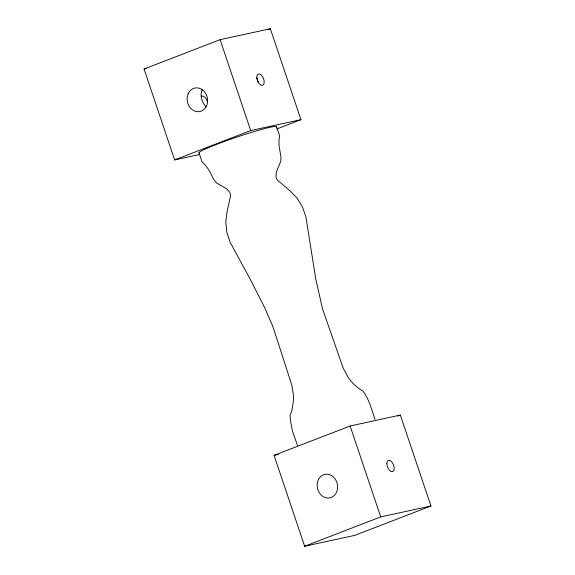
<?xml version="1.0" encoding="UTF-8"?>
<svg xmlns="http://www.w3.org/2000/svg" width="575" height="575" viewBox="0 0 575 575"><rect width="100%" height="100%" fill="white"/><g stroke="black" fill="none" stroke-linecap="round" stroke-linejoin="round"><path stroke-width="0.86" d="M202.307 89.355C199.575 95.098 201.768 102.558 206.188 106.914M199.762 154.467L174.642 159.922L144.052 69.014L220.11 39.661L270.343 28.75L300.933 119.65L276.697 129.008M267.835 29.72L270.343 28.75M174.642 159.922L250.7 130.561L300.933 119.65M274.067 455.35L350.125 425.996L400.358 415.078L430.948 505.986L354.89 535.339L304.657 546.25L274.067 455.35L278.393 454.408M397.85 416.048L400.358 415.078M304.657 546.25L380.715 516.896L430.948 505.986M144.052 69.014L146.647 68.454M201.566 95.989C204.801 96.003 207.165 99.274 207.489 102.271M375.058 419.405C371.637 409.68 369.272 399.467 362.926 391.079C356.73 387.615 351.21 382.08 348.019 377.085L343.225 368.223L322.575 309.027L315.783 279.083L305.9 216.861L302.436 206.885L296.901 197.886L289.901 190.742L277.768 180.385L276.561 178.71L275.928 176.532L276.417 171.918L280.808 161.252L280.959 156.731L279.062 146.107L278.968 140.307L279.615 135.743L276.611 126.773M258.304 82.383L256.896 78.2M198.964 152.792L202.069 161.884L205.253 164.953L208.84 169.855L213.742 179.458L216.595 182.965L226.521 188.787L229.619 192.1L230.41 194.142L230.467 196.384L227.046 211.751L225.788 221.928L226.816 232.171L230.086 242.212L250.391 279.572L264.248 306.77L272.543 325.752L275.77 335.39L291.877 385.387L293.423 395.334L293.502 400.365L291.892 410.521L290.059 415.517L290.519 421.094L292.574 431.523L297.455 445.345M220.11 39.661L250.7 130.561M350.125 425.996L380.715 516.896M199.187 153.029A40.954 2.853 -18.6 0 1 237.626 136.828A40.954 2.853 -18.6 0 1 276.424 127.147M386.86 463.738A6.009 3.184 68.9 0 0 392.445 471.673A6.009 3.184 68.9 0 0 392.301 462.559A6.009 3.184 68.9 0 0 386.86 463.738M318.485 479.493A12.017 10.156 77.7 0 0 327.448 498.036A12.017 10.156 77.7 0 0 336.238 480.829A12.017 10.156 77.7 0 0 318.485 479.493M256.86 77.74A6.009 3.184 68.9 0 0 262.624 85.287A6.009 3.184 68.9 0 0 262.078 75.943A6.009 3.184 68.9 0 0 256.86 77.74M188.471 93.164A12.017 10.156 77.7 0 0 197.433 111.708A12.017 10.156 77.7 0 0 206.224 94.501A12.017 10.156 77.7 0 0 188.471 93.164"/></g></svg>
